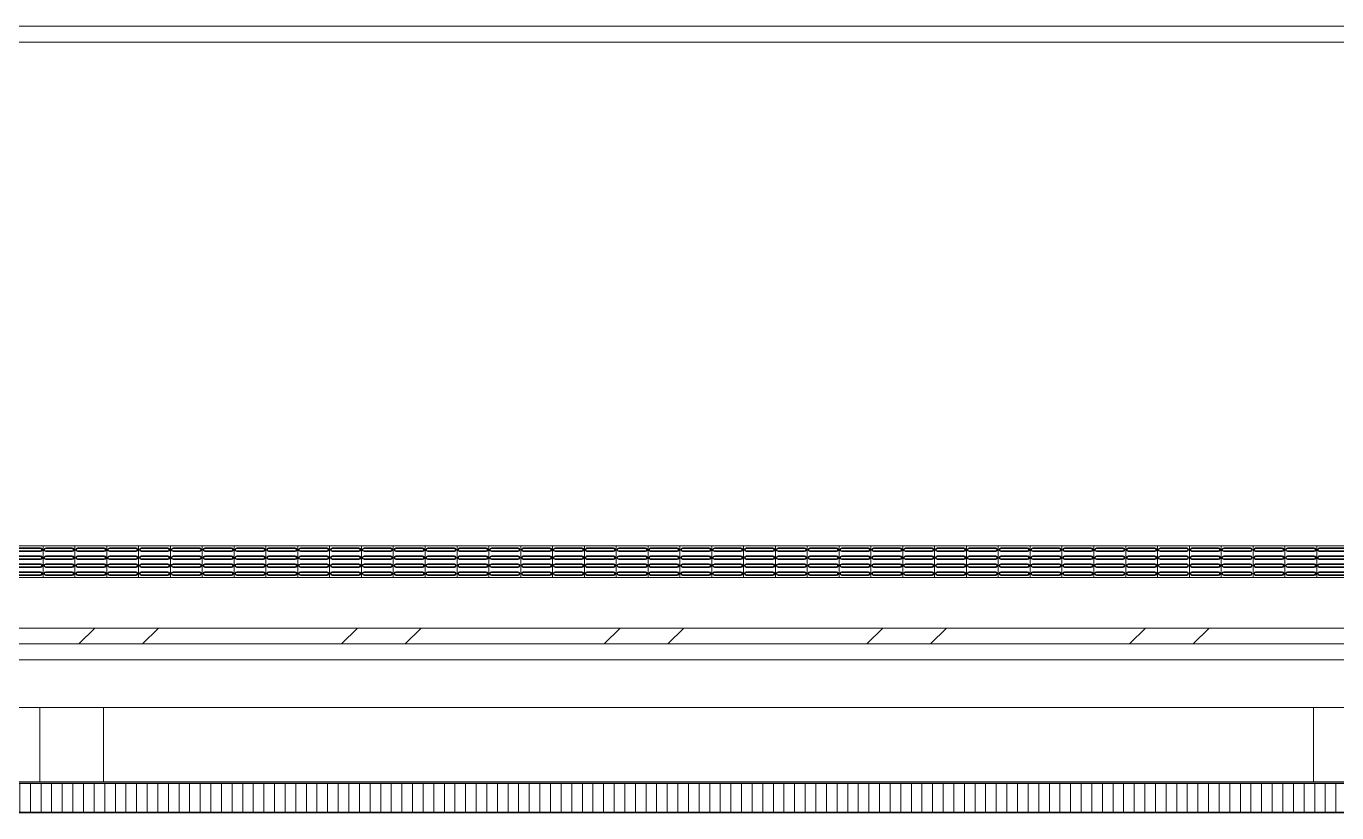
# Model space of a CAD drawing. Header units: millimetres. Extents: x -57519 to 497916, y -349472 to 446842.
# Drawn here: x 462966 to 475314, y 52167 to 59575 of the extents above; entities that cross this region are included whole.
import ezdxf

# ---------------------------------------------------------------- set-up
doc = ezdxf.new("R2010")
doc.units = ezdxf.units.MM
for name, color, linetype, lineweight in [('A-CLNG', 13, 'Continuous', 5), ('A-CLNG-PATT', 13, 'Continuous', 5), ('A-FLOR', 192, 'Continuous', 5), ('A-GENM', 13, 'Continuous', 5), ('A-WALL', 113, 'Continuous', 20), ('Q-CASE', 31, 'Continuous', 5)]:
    doc.layers.add(name, color=color, linetype=linetype, lineweight=lineweight)

# ---------------------------------------------------------------- blocks, each defined once
blk = doc.blocks.new('DLN-Surface Channel-S1 - 300x150 _WD_-10461004-1_F SINGLE OCCUPANCY DIAGRAM')
at = {"layer": 'Q-CASE'}
h = blk.add_hatch(dxfattribs=at)
h.set_pattern_fill('FP_839', color=256, style=0, pattern_type=2)
h.set_pattern_definition([(270, (399805.45, 609.6), (100, 6e-15), [])])
h.paths.add_polyline_path([(20414, -135), (20414, 135), (-20414, 135), (-20414, -135), (19531, -135)], flags=0)
for p, q in [((-20414, 150), (20414, 150)), ((-20414, 140), (20414, 140)), ((20414, 135), (-20414, 135)), ((-20414, -135), (20414, -135)), ((20414, -140), (-20414, -140))]:
    blk.add_line(p, q, dxfattribs=at)
blk = doc.blocks.new('Walls 19 - Walls 19-14348567-1_F SINGLE OCCUPANCY DIAGRAM')
at = {"layer": 'A-WALL', "lineweight": 5}
for p, q in [((63289, 52457), (63289, 53157)), ((63889, 52457), (63889, 53157)), ((75289, 52457), (75289, 53157))]:
    blk.add_line(p, q, dxfattribs=at)
blk = doc.blocks.new('DLN_Tactile - Directional Tiles-V1052-1_F SINGLE OCCUPANCY DIAGRAM')
at = {"layer": 'A-GENM'}
for p, q in [((150, 150), (-150, 150)), ((-150, 150), (-150, -150)), ((-129.5, 125.5), (-129.5, -125.5)), ((-123.5, -125.5), (-123.5, 125.5)), ((-101.5, 125.5), (-101.5, -125.5)), ((-95.5, -125.5), (-95.5, 125.5)), ((-54.5, 125.5), (-54.5, -125.5)), ((-48.5, -125.5), (-48.5, 125.5)), ((-26.5, 125.5), (-26.5, -125.5)), ((-20.5, -125.5), (-20.5, 125.5)), ((20.5, 125.5), (20.5, -125.5)), ((26.5, -125.5), (26.5, 125.5)), ((48.5, 125.5), (48.5, -125.5)), ((54.5, -125.5), (54.5, 125.5)), ((95.5, 125.5), (95.5, -125.5)), ((101.5, -125.5), (101.5, 125.5)), ((123.5, 125.5), (123.5, -125.5)), ((129.5, -125.5), (129.5, 125.5)), ((150, -150), (150, 150)), ((-150, -150), (150, -150))]:
    blk.add_line(p, q, dxfattribs=at)
for centre, radius, start, end in [((-112.5, 125.5), 17, 360, 180), ((-112.5, 125.5), 11, 360, 180), ((-37.5, 125.5), 17, 360, 180), ((-37.5, 125.5), 11, 360, 180), ((37.5, 125.5), 17, 360, 180), ((37.5, 125.5), 11, 360, 180), ((112.5, 125.5), 17, 360, 180), ((112.5, 125.5), 11, 360, 180), ((-112.5, -125.5), 17, 180, 360), ((-112.5, -125.5), 11, 180, 360), ((-37.5, -125.5), 17, 180, 360), ((-37.5, -125.5), 11, 180, 360), ((37.5, -125.5), 17, 180, 360), ((37.5, -125.5), 11, 180, 360), ((112.5, -125.5), 17, 180, 360), ((112.5, -125.5), 11, 180, 360)]:
    blk.add_arc(centre, radius, start, end, dxfattribs=at)

msp = doc.modelspace()

# ---------------------------------------------------------------- hatches: boundary and pattern name
at = {"layer": 'A-CLNG-PATT'}
h = msp.add_hatch(dxfattribs=at)
h.set_pattern_fill('FP_845', color=256, style=0, pattern_type=2)
h.set_pattern_definition([(45, (399805.4, 0), (-1237.437, 1237.437), []), (45, (399805.4, 1875), (-1237.437, 1237.437), [])])
h.paths.add_polyline_path([(490244.7, 52507.5), (490244.7, 53907.5), (448494.7, 53907.5), (448494.7, 52507.5), (448644.7, 52507.5), (448644.7, 53757.5), (490094.7, 53757.5), (490094.7, 52507.5)], flags=0)

# ---------------------------------------------------------------- linework, layer by layer
at = {"layer": 'A-CLNG'}
msp.add_line((490244.7, 53907.5), (448494.7, 53907.5), dxfattribs=at)
at = {"layer": 'A-FLOR'}
for p, q in [((442894.8, 59575.3), (486681.7, 59575.3)), ((442894.8, 59425.3), (486681.7, 59425.3))]:
    msp.add_line(p, q, dxfattribs=at)
at = {"layer": 'A-FLOR', "color": 253}
for p, q in [((489794.7, 53757.5), (448644.7, 53757.5)), ((448944.7, 53157.5), (489794.7, 53157.5))]:
    msp.add_line(p, q, dxfattribs=at)
at = {"layer": 'A-WALL', "color": 253, "lineweight": 5}
for p, q in [((448644.7, 53757.5), (490094.7, 53757.5)), ((489794.7, 53607.5), (448944.7, 53607.5))]:
    msp.add_line(p, q, dxfattribs=at)

# ---------------------------------------------------------------- block references
at = {"layer": 'A-GENM', "rotation": 90.00000000000017}
for p in [(462974.7, 54532.5), (463274.7, 54532.5), (463574.7, 54532.5), (463874.7, 54532.5), (464174.7, 54532.5), (464474.7, 54532.5), (464774.7, 54532.5), (465074.7, 54532.5), (465374.7, 54532.5), (465674.7, 54532.5), (465974.7, 54532.5), (466274.7, 54532.5), (466574.7, 54532.5), (466874.7, 54532.5), (467174.7, 54532.5), (467474.7, 54532.5), (467774.7, 54532.5), (468074.7, 54532.5), (468374.7, 54532.5), (468674.7, 54532.5), (468974.7, 54532.5), (469274.7, 54532.5), (469574.7, 54532.5), (469874.7, 54532.5), (470174.7, 54532.5), (470474.7, 54532.5), (470774.7, 54532.5), (471074.7, 54532.5), (471374.7, 54532.5), (471674.7, 54532.5), (471974.7, 54532.5), (472274.7, 54532.5), (472574.7, 54532.5), (472874.7, 54532.5), (473174.7, 54532.5), (473474.7, 54532.5), (473774.7, 54532.5), (474074.7, 54532.5), (474374.7, 54532.5), (474674.7, 54532.5), (474974.7, 54532.5), (475274.7, 54532.5)]:
    msp.add_blockref('DLN_Tactile - Directional Tiles-V1052-1_F SINGLE OCCUPANCY DIAGRAM', p, dxfattribs=at)
at = {"layer": 'A-WALL', "lineweight": 5}
msp.add_blockref('Walls 19 - Walls 19-14348567-1_F SINGLE OCCUPANCY DIAGRAM', (399805.4, 0), dxfattribs=at)
at = {"layer": 'Q-CASE'}
msp.add_blockref('DLN-Surface Channel-S1 - 300x150 _WD_-10461004-1_F SINGLE OCCUPANCY DIAGRAM', (469369.7, 52307.5), dxfattribs=at)

doc.saveas('drawing.dxf')
